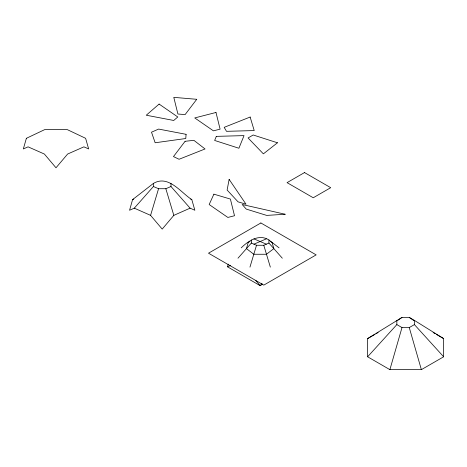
<?xml version="1.0" encoding="UTF-8"?>
<svg xmlns="http://www.w3.org/2000/svg" width="467" height="467" viewBox="0 0 467 467"><rect width="100%" height="100%" fill="white"/><g stroke="black" fill="none" stroke-linecap="round" stroke-linejoin="round"><path stroke-width="0.7" d="M153.421 183.414L132.581 199.625L129.557 210.255L134.292 208.159L153.421 186.52L153.421 183.414C168.499 174.524 180.671 192.433 191.82 199.625L194.85 210.255L190.11 208.159L170.98 186.52L170.98 183.414M262.658 284.199L260.148 285.652L227.499 266.803L228.258 264.147M389.887 369.648L401.994 327.565L409.267 327.565L414.416 324.6L414.416 320.397L409.267 317.426L401.994 317.426L367.617 338.604L367.617 356.788L389.887 369.648L421.38 369.648L443.65 356.788L443.65 338.604L414.416 320.397M190.11 208.159L173.829 215.357L162.201 229.104L150.578 215.357L158.564 188.715L165.838 188.715L170.98 186.52M249.956 267.118L256.511 245.263L263.785 245.263L268.928 243.068L268.928 239.962C259.097 233.652 248.316 240.832 241.229 247.849M262.005 283.451L260.148 285.652L255.788 280.498M237.977 258.216L251.363 243.068L251.363 239.962M367.617 356.788L396.851 324.6L396.851 320.397M397.96 320.204L401.994 317.426M367.617 338.604L375.036 334.319M376.274 333.607L378.13 332.533M132.581 199.625L133.731 199.076M250.078 241.527L248.234 242.402L246.459 248.619L253.809 254.258L266.482 254.258L273.831 248.619L272.063 242.402L271.134 241.964M227.499 266.803L230.459 265.495M253.937 244.165L266.353 238.865M153.421 186.52L158.564 188.715M253.937 238.865L266.353 244.165M251.363 243.068L256.511 245.263M134.292 208.159L150.578 215.357M190.67 199.076L191.82 199.625M270.212 241.527L270.673 241.743M433.131 332.533L434.987 333.607M436.225 334.319L443.65 338.604M396.851 324.6L401.994 327.565M409.267 317.426L413.885 320.596M268.928 239.962L279.062 247.849M414.416 324.6L443.65 356.788M268.928 243.068L282.319 258.216M263.785 245.263L270.34 267.118M165.838 188.715L173.829 215.357M409.267 327.565L421.38 369.648M186.082 134.321L185.778 138.518L155.149 142.762L151.506 132.196L158.628 129.079L186.082 134.321M229.134 179.386L227.12 190.04L238.053 201.843L246.01 204.196L229.134 179.386M26.38 138.308L23.35 148.938L28.09 146.842L44.371 154.04L55.999 167.787L67.622 154.04L83.908 146.842L88.642 148.938L85.613 138.308L67.236 129.593L44.756 129.593L26.38 138.308M216.314 136.364L214.651 140.456L238.9 148.243L244.031 135.611L216.314 136.364M213.898 194.161L209.163 204.523L227.867 217.441L234.51 215.731L230.4 199.065L213.898 194.161M196.735 99.302L185.113 114.59L177.904 114.018L173.794 97.352L196.735 99.302M185.095 141.297L173.473 156.585L179.077 159.265L205.042 148.961L193.875 140.328L185.095 141.297M159.101 104.077L146.259 115.221L173.718 120.463L177.804 116.989L159.101 104.077M277.456 142.785L263.382 153.859L248.065 137.963L253.207 134.992L277.456 142.785M304.519 172.568L287.059 182.644L313.246 197.763L330.706 187.687L304.519 172.568M260.872 222.963L208.498 253.202L263.785 285.121L316.159 254.883L260.872 222.963M250.143 117.042L224.178 127.345L226.501 131.326L254.217 130.573L250.143 117.042M215.987 112.471L194.745 117.935L213.448 130.848L220.097 129.137L215.987 112.471M285.144 214.242L266.692 215.404L246.249 209.093L242.169 204.499L285.144 214.242"/></g></svg>
